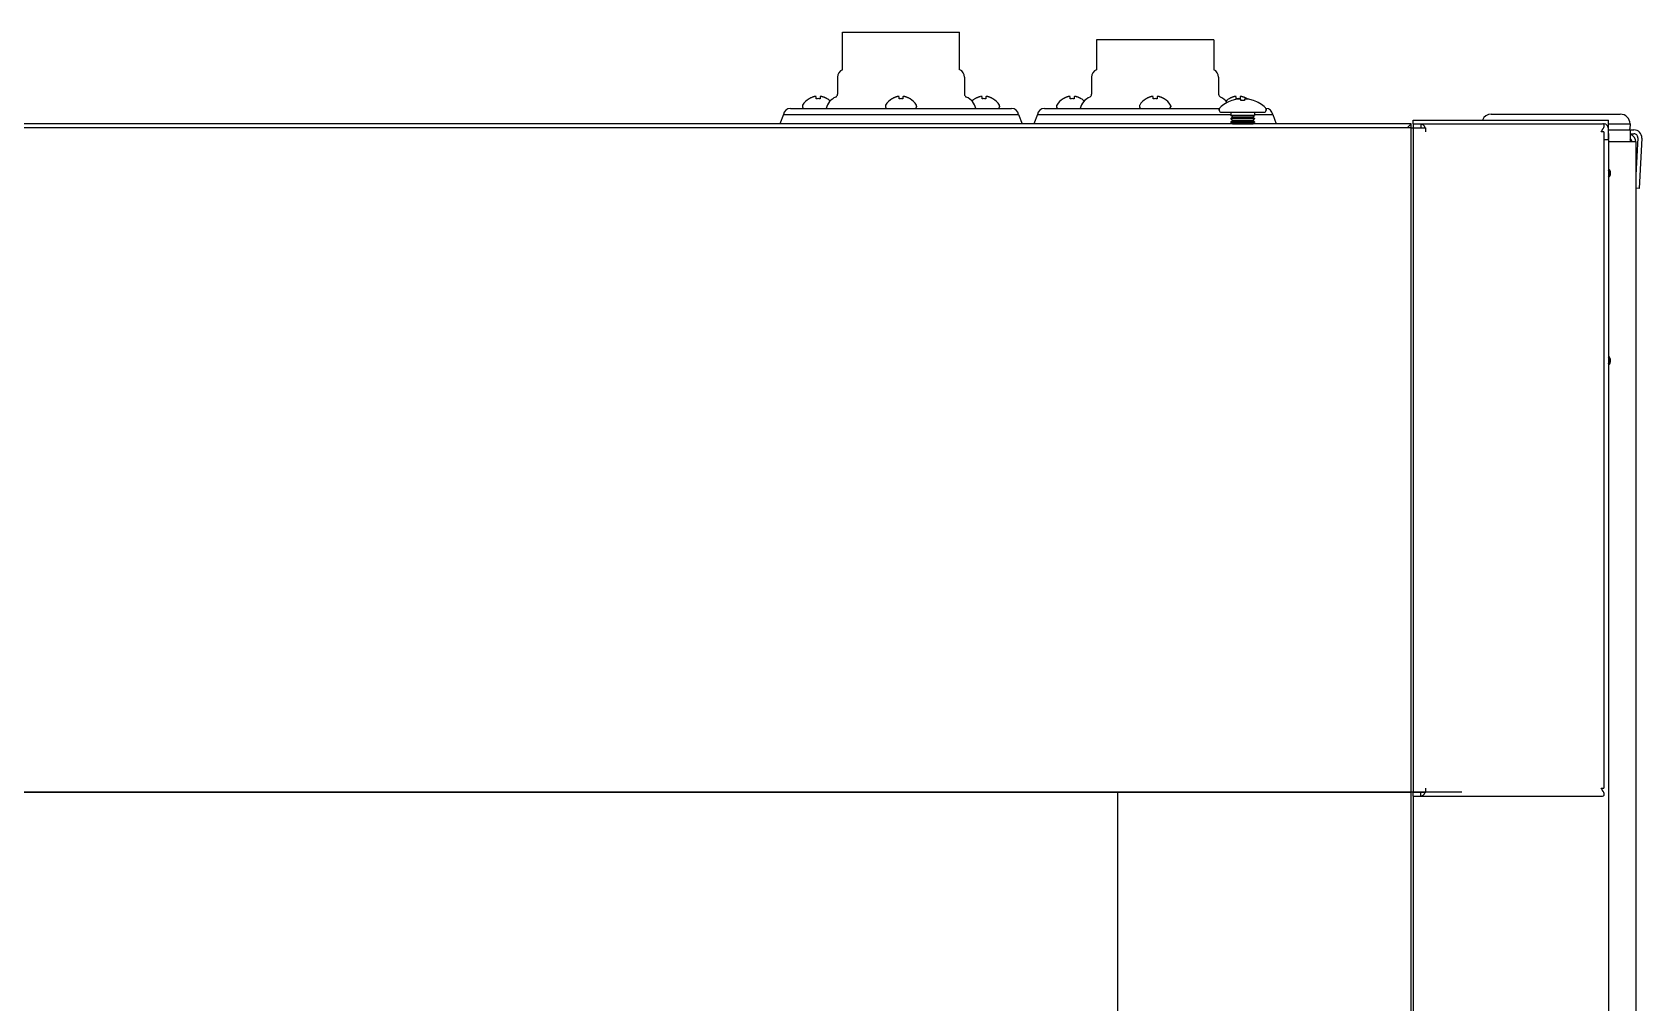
# Model space of a CAD drawing. Header units: millimetres. Extents: x 2355 to 9028, y 2010 to 7655.
# Drawn here: x 6340 to 6751.7, y 5467.2 to 5715.6 of the extents above; entities that cross this region are included whole.
import ezdxf

# ---------------------------------------------------------------- set-up
doc = ezdxf.new("R2010")
doc.units = ezdxf.units.MM
doc.header["$LTSCALE"] = 739.2
doc.layers.get('0').update_dxf_attribs({"linetype": 'CONTINUOUS'})
doc.layers.add('ASSI', color=7, linetype='CONTINUOUS')
doc.layers.add('GEOM', color=7, linetype='CONTINUOUS')

msp = doc.modelspace()

# ---------------------------------------------------------------- linework, layer by layer
at = {"color": 7, "linetype": 'Continuous'}
for p, q in [((6547.22, 5705.99), (6547.22, 5715.62)), ((6547.22, 5715.62), (6577.22, 5715.62)), ((6577.22, 5705.99), (6577.22, 5715.62)), ((6540.43, 5699.12), (6540.41, 5699.12)), ((6540.5, 5698.56), (6540.5, 5699.11)), ((6541.57, 5699.12), (6541.5, 5699.11)), ((6541.5, 5699.11), (6541.5, 5698.56)), ((6561.65, 5699.12), (6561.63, 5699.12)), ((6561.72, 5698.56), (6561.72, 5699.11)), ((6562.79, 5699.12), (6562.72, 5699.11)), ((6562.72, 5699.11), (6562.72, 5698.56)), ((6582.87, 5699.12), (6582.85, 5699.12)), ((6582.94, 5698.56), (6582.94, 5699.11)), ((6584.01, 5699.12), (6583.94, 5699.11)), ((6583.94, 5699.11), (6583.94, 5698.56)), ((6605.43, 5699.12), (6605.41, 5699.12)), ((6605.5, 5698.56), (6605.5, 5699.11)), ((6606.57, 5699.12), (6606.5, 5699.11)), ((6606.5, 5699.11), (6606.5, 5698.56)), ((6626.65, 5699.12), (6626.63, 5699.12)), ((6626.72, 5698.56), (6626.72, 5699.11)), ((6627.79, 5699.12), (6627.72, 5699.11)), ((6627.72, 5699.11), (6627.72, 5698.56)), ((6647.87, 5699.12), (6647.85, 5699.12)), ((6647.94, 5698.56), (6647.94, 5699.11)), ((6649.01, 5699.12), (6648.94, 5699.11)), ((6648.94, 5699.11), (6648.94, 5698.56)), ((6538.7, 5698.56), (6538.7, 5698.6)), ((6543.3, 5698.6), (6543.3, 5698.56)), ((6559.92, 5698.56), (6559.92, 5698.6)), ((6564.52, 5698.6), (6564.52, 5698.56)), ((6581.14, 5698.56), (6581.14, 5698.6)), ((6585.74, 5698.6), (6585.74, 5698.56)), ((6603.7, 5698.56), (6603.7, 5698.6)), ((6608.3, 5698.6), (6608.3, 5698.56)), ((6624.92, 5698.56), (6624.92, 5698.6)), ((6629.52, 5698.6), (6629.52, 5698.56)), ((6643.62, 5695.62), (6643.62, 5695.91)), ((6644.12, 5695.12), (6655.12, 5695.12)), ((6646.14, 5698.56), (6646.14, 5698.6)), ((6646.87, 5698.14), (6646.87, 5698.16)), ((6649.12, 5698.14), (6649.12, 5698.46)), ((6650.12, 5698.46), (6650.12, 5698.14)), ((6650.74, 5698.6), (6650.74, 5698.56)), ((6652.37, 5698.16), (6652.37, 5698.14)), ((6655.62, 5695.62), (6655.62, 5695.91)), ((6652.62, 5694.33), (6646.62, 5694.33)), ((6647.02, 5693.93), (6646.62, 5694.33)), ((6646.62, 5693.53), (6647.02, 5693.93)), ((6652.62, 5693.53), (6646.62, 5693.53)), ((6647.02, 5693.93), (6652.22, 5693.93)), ((6652.22, 5693.93), (6652.62, 5694.33)), ((6652.62, 5693.53), (6652.22, 5693.93)), ((6742.12, 5692.12), (6741.92, 5692.12)), ((6743.22, 5692.12), (6748.72, 5692.12)), ((6748.72, 5692.12), (6748.7, 5690.86)), ((6748.72, 5692.16), (6748.72, 5692.12)), ((6742.04, 5688.12), (6743.22, 5688.12)), ((6743.22, 5688.12), (6743.22, 4053.12)), ((6617.72, 4335.12), (6617.72, 5521.12)), ((6693.22, 5520.12), (6693.22, 4053.12))]:
    msp.add_line(p, q, dxfattribs=at)
at = {"linetype": 'Continuous'}
for q in [(6743.22, 5687.52), (6750.22, 4025.22)]:
    msp.add_line((6750.22, 5687.52), q, dxfattribs=at)
at = {"color": 2}
msp.add_line((6705.72, 5521.12), (5920.22, 5521.12), dxfattribs=at)
at = {"color": 7, "linetype": 'Continuous'}
for centre, radius, start, end in [((6541.19, 5694.51), 4.75, 118.9687, 121.5341), ((6541.19, 5694.51), 4.75, 118.0074, 118.9684), ((6541.19, 5694.52), 4.75, 116.6813, 118.0074), ((6541.19, 5694.52), 4.74, 115.5402, 116.6812), ((6541.18, 5694.52), 4.74, 114.5722, 115.5402), ((6541.18, 5694.53), 4.73, 113.3175, 114.5722), ((6541.18, 5694.53), 4.73, 112.5474, 113.3174), ((6541.18, 5694.54), 4.72, 111.0025, 112.5476), ((6541.17, 5694.55), 4.72, 110.5181, 111.0023), ((6541.17, 5694.56), 4.7, 108.4656, 110.5187), ((6541.16, 5694.57), 4.68, 107.3773, 108.465), ((6541.16, 5694.59), 4.67, 106.3949, 107.3772), ((6541.15, 5694.62), 4.64, 104.3176, 106.3964), ((6540.26, 5697.12), 2.01, 95.1401, 97.2744), ((6540.26, 5697.15), 1.98, 94.2856, 95.1372), ((6540.26, 5697.16), 1.97, 93.0233, 94.286), ((6540.25, 5697.17), 1.96, 91.9964, 93.0228), ((6540.25, 5697.18), 1.95, 90.9261, 91.9964), ((6540.25, 5697.18), 1.95, 88.8459, 90.9258), ((6540.25, 5697.17), 1.96, 87.6233, 88.8455), ((6540.25, 5697.17), 1.96, 86.7841, 87.6235), ((6540.25, 5697.16), 1.97, 85.3984, 86.7833), ((6540.25, 5697.12), 2.01, 82.7259, 84.7415), ((6541.76, 5697.14), 1.98, 94.6009, 95.2558), ((6541.76, 5697.16), 1.97, 93.2166, 94.6016), ((6541.75, 5697.17), 1.96, 92.3765, 93.2159), ((6541.75, 5697.17), 1.95, 91.1544, 92.3767), ((6541.75, 5697.18), 1.95, 89.0741, 91.1541), ((6541.75, 5697.18), 1.95, 88.0037, 89.0738), ((6541.75, 5697.17), 1.96, 86.9771, 88.0037), ((6541.75, 5697.16), 1.97, 85.714, 86.9767), ((6541.75, 5697.15), 1.98, 84.8627, 85.7144), ((6541.75, 5697.12), 2.01, 82.7256, 84.8598), ((6540.86, 5694.62), 4.64, 73.6036, 75.6824), ((6540.85, 5694.59), 4.67, 72.6228, 73.6051), ((6540.84, 5694.57), 4.68, 71.535, 72.6227), ((6540.84, 5694.56), 4.7, 69.4813, 71.5344), ((6540.83, 5694.55), 4.72, 68.9977, 69.4819), ((6540.83, 5694.54), 4.72, 67.4524, 68.9975), ((6540.83, 5694.53), 4.73, 66.6826, 67.4526), ((6540.83, 5694.53), 4.73, 65.4278, 66.6825), ((6540.82, 5694.52), 4.74, 64.4598, 65.4278), ((6540.82, 5694.52), 4.74, 63.3188, 64.4598), ((6540.82, 5694.52), 4.75, 61.9926, 63.3187), ((6540.82, 5694.51), 4.75, 61.0316, 61.9926), ((6540.82, 5694.51), 4.75, 58.4659, 61.0313), ((6562.41, 5694.51), 4.75, 118.9687, 121.5341), ((6562.41, 5694.51), 4.75, 118.0074, 118.9684), ((6562.41, 5694.52), 4.75, 116.6813, 118.0074), ((6562.4, 5694.52), 4.74, 115.5402, 116.6812), ((6562.4, 5694.52), 4.74, 114.5722, 115.5402), ((6562.4, 5694.53), 4.73, 113.3175, 114.5722), ((6562.4, 5694.53), 4.73, 112.5474, 113.3174), ((6562.39, 5694.54), 4.72, 111.0025, 112.5476), ((6562.39, 5694.55), 4.72, 110.5181, 111.0023), ((6562.39, 5694.56), 4.7, 108.4656, 110.5187), ((6562.38, 5694.57), 4.68, 107.3773, 108.465), ((6562.38, 5694.59), 4.67, 106.3949, 107.3772), ((6562.37, 5694.62), 4.64, 104.3176, 106.3964), ((6561.48, 5697.12), 2.01, 95.1401, 97.2744), ((6561.47, 5697.15), 1.98, 94.2856, 95.1372), ((6561.47, 5697.16), 1.97, 93.0233, 94.286), ((6561.47, 5697.17), 1.96, 91.9964, 93.0228), ((6561.47, 5697.18), 1.95, 90.9261, 91.9964), ((6561.47, 5697.18), 1.95, 88.8459, 90.9258), ((6561.47, 5697.17), 1.96, 87.6233, 88.8455), ((6561.47, 5697.17), 1.96, 86.7841, 87.6235), ((6561.47, 5697.16), 1.97, 85.3984, 86.7833), ((6561.47, 5697.12), 2.01, 82.7259, 84.7415), ((6562.97, 5697.14), 1.98, 94.6009, 95.2558), ((6562.97, 5697.16), 1.97, 93.2166, 94.6016), ((6562.97, 5697.17), 1.96, 92.3765, 93.2159), ((6562.97, 5697.17), 1.95, 91.1544, 92.3767), ((6562.97, 5697.18), 1.95, 89.0741, 91.1541), ((6562.97, 5697.18), 1.95, 88.0037, 89.0738), ((6562.97, 5697.17), 1.96, 86.9771, 88.0037), ((6562.97, 5697.16), 1.97, 85.714, 86.9767), ((6562.97, 5697.15), 1.98, 84.8627, 85.7144), ((6562.97, 5697.12), 2.01, 82.7256, 84.8598), ((6562.08, 5694.62), 4.64, 73.6036, 75.6824), ((6562.07, 5694.59), 4.67, 72.6228, 73.6051), ((6562.06, 5694.57), 4.68, 71.535, 72.6227), ((6562.06, 5694.56), 4.7, 69.4813, 71.5344), ((6562.05, 5694.55), 4.72, 68.9977, 69.4819), ((6562.05, 5694.54), 4.72, 67.4524, 68.9975), ((6562.05, 5694.53), 4.73, 66.6826, 67.4526), ((6562.04, 5694.53), 4.73, 65.4278, 66.6825), ((6562.04, 5694.52), 4.74, 64.4598, 65.4278), ((6562.04, 5694.52), 4.74, 63.3188, 64.4598), ((6562.04, 5694.52), 4.75, 61.9926, 63.3187), ((6562.04, 5694.51), 4.75, 61.0316, 61.9926), ((6562.04, 5694.51), 4.75, 58.4659, 61.0313), ((6583.63, 5694.51), 4.75, 118.9687, 121.5341), ((6583.62, 5694.51), 4.75, 118.0074, 118.9684), ((6583.62, 5694.52), 4.75, 116.6813, 118.0074), ((6583.62, 5694.52), 4.74, 115.5402, 116.6812), ((6583.62, 5694.52), 4.74, 114.5722, 115.5402), ((6583.62, 5694.53), 4.73, 113.3175, 114.5722), ((6583.62, 5694.53), 4.73, 112.5474, 113.3174), ((6583.61, 5694.54), 4.72, 111.0025, 112.5476), ((6583.61, 5694.55), 4.72, 110.5181, 111.0023), ((6583.61, 5694.56), 4.7, 108.4656, 110.5187), ((6583.6, 5694.57), 4.68, 107.3773, 108.465), ((6583.6, 5694.59), 4.67, 106.3949, 107.3772), ((6583.59, 5694.62), 4.64, 104.3176, 106.3964), ((6582.69, 5697.12), 2.01, 95.1401, 97.2744), ((6582.69, 5697.15), 1.98, 94.2856, 95.1372), ((6582.69, 5697.16), 1.97, 93.0233, 94.286), ((6582.69, 5697.17), 1.96, 91.9964, 93.0228), ((6582.69, 5697.18), 1.95, 90.9261, 91.9964), ((6582.69, 5697.18), 1.95, 88.8459, 90.9258), ((6582.69, 5697.17), 1.96, 87.6233, 88.8455), ((6582.69, 5697.17), 1.96, 86.7841, 87.6235), ((6582.69, 5697.16), 1.97, 85.3984, 86.7833), ((6582.69, 5697.12), 2.01, 82.7259, 84.7415), ((6584.19, 5697.14), 1.98, 94.6009, 95.2558), ((6584.19, 5697.16), 1.97, 93.2166, 94.6016), ((6584.19, 5697.17), 1.96, 92.3765, 93.2159), ((6584.19, 5697.17), 1.95, 91.1544, 92.3767), ((6584.19, 5697.18), 1.95, 89.0741, 91.1541), ((6584.19, 5697.18), 1.95, 88.0037, 89.0738), ((6584.19, 5697.17), 1.96, 86.9771, 88.0037), ((6584.19, 5697.16), 1.97, 85.714, 86.9767), ((6584.19, 5697.15), 1.98, 84.8627, 85.7144), ((6584.19, 5697.12), 2.01, 82.7256, 84.8598), ((6583.29, 5694.62), 4.64, 73.6036, 75.6824), ((6583.28, 5694.59), 4.67, 72.6228, 73.6051), ((6583.28, 5694.57), 4.68, 71.535, 72.6227), ((6583.27, 5694.56), 4.7, 69.4813, 71.5344), ((6583.27, 5694.55), 4.72, 68.9977, 69.4819), ((6583.27, 5694.54), 4.72, 67.4524, 68.9975), ((6583.26, 5694.53), 4.73, 66.6826, 67.4526), ((6583.26, 5694.53), 4.73, 65.4278, 66.6825), ((6583.26, 5694.52), 4.74, 64.4598, 65.4278), ((6583.26, 5694.52), 4.74, 63.3188, 64.4598), ((6583.26, 5694.52), 4.75, 61.9926, 63.3187), ((6583.26, 5694.51), 4.75, 61.0316, 61.9926), ((6583.25, 5694.51), 4.75, 58.4659, 61.0313), ((6606.19, 5694.51), 4.75, 118.9687, 121.5341), ((6606.19, 5694.51), 4.75, 118.0074, 118.9684), ((6606.19, 5694.52), 4.75, 116.6813, 118.0074), ((6606.19, 5694.52), 4.74, 115.5402, 116.6812), ((6606.18, 5694.52), 4.74, 114.5722, 115.5402), ((6606.18, 5694.53), 4.73, 113.3175, 114.5722), ((6606.18, 5694.53), 4.73, 112.5474, 113.3174), ((6606.18, 5694.54), 4.72, 111.0025, 112.5476), ((6606.17, 5694.55), 4.72, 110.5181, 111.0023), ((6606.17, 5694.56), 4.7, 108.4656, 110.5187), ((6606.16, 5694.57), 4.68, 107.3773, 108.465), ((6606.16, 5694.59), 4.67, 106.3949, 107.3772), ((6606.15, 5694.62), 4.64, 104.3176, 106.3964), ((6605.26, 5697.12), 2.01, 95.1401, 97.2744), ((6605.26, 5697.15), 1.98, 94.2856, 95.1372), ((6605.26, 5697.16), 1.97, 93.0233, 94.286), ((6605.25, 5697.17), 1.96, 91.9964, 93.0228), ((6605.25, 5697.18), 1.95, 90.9261, 91.9964), ((6605.25, 5697.18), 1.95, 88.8459, 90.9258), ((6605.25, 5697.17), 1.96, 87.6233, 88.8455), ((6605.25, 5697.17), 1.96, 86.7841, 87.6235), ((6605.25, 5697.16), 1.97, 85.3984, 86.7833), ((6605.25, 5697.12), 2.01, 82.7259, 84.7415), ((6606.76, 5697.14), 1.98, 94.6009, 95.2558), ((6606.76, 5697.16), 1.97, 93.2166, 94.6016), ((6606.75, 5697.17), 1.96, 92.3765, 93.2159), ((6606.75, 5697.17), 1.95, 91.1544, 92.3767), ((6606.75, 5697.18), 1.95, 89.0741, 91.1541), ((6606.75, 5697.18), 1.95, 88.0037, 89.0738), ((6606.75, 5697.17), 1.96, 86.9771, 88.0037), ((6606.75, 5697.16), 1.97, 85.714, 86.9767), ((6606.75, 5697.15), 1.98, 84.8627, 85.7144), ((6606.75, 5697.12), 2.01, 82.7256, 84.8598), ((6605.86, 5694.62), 4.64, 73.6036, 75.6824), ((6605.85, 5694.59), 4.67, 72.6228, 73.6051), ((6605.84, 5694.57), 4.68, 71.535, 72.6227), ((6605.84, 5694.56), 4.7, 69.4813, 71.5344), ((6605.83, 5694.55), 4.72, 68.9977, 69.4819), ((6605.83, 5694.54), 4.72, 67.4524, 68.9975), ((6605.83, 5694.53), 4.73, 66.6826, 67.4526), ((6605.83, 5694.53), 4.73, 65.4278, 66.6825), ((6605.82, 5694.52), 4.74, 64.4598, 65.4278), ((6605.82, 5694.52), 4.74, 63.3188, 64.4598), ((6605.82, 5694.52), 4.75, 61.9926, 63.3187), ((6605.82, 5694.51), 4.75, 61.0316, 61.9926), ((6605.82, 5694.51), 4.75, 58.4659, 61.0313), ((6627.41, 5694.51), 4.75, 118.9687, 121.5341), ((6627.41, 5694.51), 4.75, 118.0074, 118.9684), ((6627.41, 5694.52), 4.75, 116.6813, 118.0074), ((6627.4, 5694.52), 4.74, 115.5402, 116.6812), ((6627.4, 5694.52), 4.74, 114.5722, 115.5402), ((6627.4, 5694.53), 4.73, 113.3175, 114.5722), ((6627.4, 5694.53), 4.73, 112.5474, 113.3174), ((6627.39, 5694.54), 4.72, 111.0025, 112.5476), ((6627.39, 5694.55), 4.72, 110.5181, 111.0023), ((6627.39, 5694.56), 4.7, 108.4656, 110.5187), ((6627.38, 5694.57), 4.68, 107.3773, 108.465), ((6627.38, 5694.59), 4.67, 106.3949, 107.3772), ((6627.37, 5694.62), 4.64, 104.3176, 106.3964), ((6626.48, 5697.12), 2.01, 95.1401, 97.2744), ((6626.47, 5697.15), 1.98, 94.2856, 95.1372), ((6626.47, 5697.16), 1.97, 93.0233, 94.286), ((6626.47, 5697.17), 1.96, 91.9964, 93.0228), ((6626.47, 5697.18), 1.95, 90.9261, 91.9964), ((6626.47, 5697.18), 1.95, 88.8459, 90.9258), ((6626.47, 5697.17), 1.96, 87.6233, 88.8455), ((6626.47, 5697.17), 1.96, 86.7841, 87.6235), ((6626.47, 5697.16), 1.97, 85.3984, 86.7833), ((6626.47, 5697.12), 2.01, 82.7259, 84.7415), ((6627.97, 5697.14), 1.98, 94.6009, 95.2558), ((6627.97, 5697.16), 1.97, 93.2166, 94.6016), ((6627.97, 5697.17), 1.96, 92.3765, 93.2159), ((6627.97, 5697.17), 1.95, 91.1544, 92.3767), ((6627.97, 5697.18), 1.95, 89.0741, 91.1541), ((6627.97, 5697.18), 1.95, 88.0037, 89.0738), ((6627.97, 5697.17), 1.96, 86.9771, 88.0037), ((6627.97, 5697.16), 1.97, 85.714, 86.9767), ((6627.97, 5697.15), 1.98, 84.8627, 85.7144), ((6627.97, 5697.12), 2.01, 82.7256, 84.8598), ((6627.08, 5694.62), 4.64, 73.6036, 75.6824), ((6627.07, 5694.59), 4.67, 72.6228, 73.6051), ((6627.06, 5694.57), 4.68, 71.535, 72.6227), ((6627.06, 5694.56), 4.7, 69.4813, 71.5344), ((6627.05, 5694.55), 4.72, 68.9977, 69.4819), ((6627.05, 5694.54), 4.72, 67.4524, 68.9975), ((6627.05, 5694.53), 4.73, 66.6826, 67.4526), ((6627.04, 5694.53), 4.73, 65.4278, 66.6825), ((6627.04, 5694.52), 4.74, 64.4598, 65.4278), ((6627.04, 5694.52), 4.74, 63.3188, 64.4598), ((6627.04, 5694.52), 4.75, 61.9926, 63.3187), ((6627.04, 5694.51), 4.75, 61.0316, 61.9926), ((6627.04, 5694.51), 4.75, 58.4659, 61.0313), ((6648.63, 5694.51), 4.75, 118.9687, 121.5341), ((6648.62, 5694.51), 4.75, 118.0074, 118.9684), ((6648.62, 5694.52), 4.75, 116.6813, 118.0074), ((6648.62, 5694.52), 4.74, 115.5402, 116.6812), ((6648.62, 5694.52), 4.74, 114.5722, 115.5402), ((6648.62, 5694.53), 4.73, 113.3175, 114.5722), ((6648.62, 5694.53), 4.73, 112.5474, 113.3174), ((6648.61, 5694.54), 4.72, 111.0025, 112.5476), ((6648.61, 5694.55), 4.72, 110.5181, 111.0023), ((6648.61, 5694.56), 4.7, 108.4656, 110.5187), ((6648.6, 5694.57), 4.68, 107.3773, 108.465), ((6648.6, 5694.59), 4.67, 106.3949, 107.3772), ((6648.59, 5694.62), 4.64, 104.3176, 106.3964), ((6647.69, 5697.12), 2.01, 95.1401, 97.2744), ((6647.69, 5697.15), 1.98, 94.2856, 95.1372), ((6647.69, 5697.16), 1.97, 93.0233, 94.286), ((6647.69, 5697.17), 1.96, 91.9964, 93.0228), ((6647.69, 5697.18), 1.95, 90.9261, 91.9964), ((6647.69, 5697.18), 1.95, 88.8459, 90.9258), ((6647.69, 5697.17), 1.96, 87.6233, 88.8455), ((6647.69, 5697.17), 1.96, 86.7841, 87.6235), ((6647.69, 5697.16), 1.97, 85.3984, 86.7833), ((6647.69, 5697.12), 2.01, 82.7259, 84.7415), ((6649.19, 5697.14), 1.98, 94.6009, 95.2558), ((6649.19, 5697.16), 1.97, 93.2166, 94.6016), ((6649.19, 5697.17), 1.96, 92.3765, 93.2159), ((6649.19, 5697.17), 1.95, 91.1544, 92.3767), ((6649.19, 5697.18), 1.95, 89.0741, 91.1541), ((6649.19, 5697.18), 1.95, 88.0037, 89.0738), ((6649.19, 5697.17), 1.96, 86.9771, 88.0037), ((6649.19, 5697.16), 1.97, 85.714, 86.9767), ((6649.19, 5697.15), 1.98, 84.8627, 85.7144), ((6649.19, 5697.12), 2.01, 82.7256, 84.8598), ((6648.29, 5694.62), 4.64, 73.6036, 75.6824), ((6648.28, 5694.59), 4.67, 72.6228, 73.6051), ((6648.28, 5694.57), 4.68, 71.535, 72.6227), ((6648.27, 5694.56), 4.7, 69.4813, 71.5344), ((6648.27, 5694.55), 4.72, 68.9977, 69.4819), ((6648.27, 5694.54), 4.72, 67.4524, 68.9975), ((6648.26, 5694.53), 4.73, 66.6826, 67.4526), ((6648.26, 5694.53), 4.73, 65.4278, 66.6825), ((6648.26, 5694.52), 4.74, 64.4598, 65.4278), ((6648.26, 5694.52), 4.74, 63.3188, 64.4598), ((6648.26, 5694.52), 4.75, 61.9926, 63.3187), ((6648.26, 5694.51), 4.75, 61.0316, 61.9926), ((6648.25, 5694.51), 4.75, 58.4659, 61.0313), ((6541, 5694.81), 3.79, 82.4013, 97.5987), ((6562.22, 5694.81), 3.79, 90.0089, 97.5987), ((6562.22, 5694.81), 3.79, 82.4013, 89.9911), ((6583.44, 5694.81), 3.79, 82.4013, 97.5987), ((6606, 5694.81), 3.79, 82.4013, 97.5987), ((6627.22, 5694.81), 3.79, 82.4013, 97.5987), ((6644.12, 5695.91), 0.5, 133.7747, 180), ((6644.12, 5695.62), 0.5, 180, 270), ((6649.62, 5690.17), 8.44, 100.6622, 109.0271), ((6648.44, 5694.81), 3.79, 82.4013, 97.5987), ((6648.59, 5694.29), 4.2, 95.518, 97.2922), ((6648.59, 5694.31), 4.18, 84.7485, 95.5058), ((6648.59, 5694.29), 4.2, 82.7077, 84.735), ((6649.62, 5690.17), 7.99, 86.4122, 93.5878), ((6650.65, 5694.29), 4.2, 95.2649, 97.2923), ((6650.65, 5694.31), 4.18, 84.4942, 95.2513), ((6650.65, 5694.29), 4.2, 82.7078, 84.482), ((6649.62, 5690.17), 8.44, 70.9729, 79.3378), ((6649.62, 5690.17), 8.45, 46.2253, 71.0075), ((6655.12, 5695.62), 0.5, 270, 360), ((6655.12, 5695.91), 0.5, 0, 46.2253), ((6742.12, 5691.12), 1, 2, 90), ((6748.45, 5690.87), 0.25, 270, 359), ((6748.22, 5687.52), 1, 0, 59.929)]:
    msp.add_arc(centre, radius, start, end, dxfattribs=at)
at = {"linetype": 'Continuous'}
for centre, radius, start, end in [((6748.22, 5687.52), 2, 0, 75.5054), ((6742.22, 5679.52), 1.5, 311.8646, 48.1354), ((6742.22, 5631.52), 1.5, 311.8646, 48.1354)]:
    msp.add_arc(centre, radius, start, end, dxfattribs=at)
at = {"layer": 'ASSI', "linetype": 'Continuous'}
for p, q in [((6532.14, 5694.54), (6531.21, 5692.12)), ((6532.14, 5694.54), (6592.31, 5694.54)), ((6533.92, 5696.12), (6590.52, 5696.12)), ((6592.31, 5694.54), (6593.23, 5692.12)), ((6597.14, 5694.54), (6596.21, 5692.12)), ((6597.14, 5694.54), (6646.62, 5694.54)), ((6598.92, 5696.12), (6643.67, 5696.12)), ((6652.62, 5694.54), (6657.31, 5694.54)), ((6657.31, 5694.54), (6658.23, 5692.12))]:
    msp.add_line(p, q, dxfattribs=at)
at = {"layer": 'ASSI', "color": 7, "linetype": 'Continuous'}
for p, q in [((6537, 5696.72), (6537, 5696.52)), ((6558.22, 5696.72), (6558.22, 5696.52)), ((6566.22, 5696.72), (6566.22, 5696.52)), ((6587.44, 5696.72), (6587.44, 5696.52)), ((6602, 5696.72), (6602, 5696.52)), ((6623.22, 5696.72), (6623.22, 5696.52)), ((6631.22, 5696.72), (6631.22, 5696.52)), ((6643.62, 5695.91), (6643.62, 5695.62)), ((6646.62, 5695.12), (6646.62, 5694.33)), ((6652.62, 5695.12), (6652.62, 5694.33)), ((6655.62, 5695.91), (6655.62, 5695.62)), ((6646.62, 5693.53), (6646.62, 5693.43)), ((6646.62, 5692.63), (6646.62, 5692.53)), ((6652.62, 5693.53), (6652.62, 5693.43)), ((6652.62, 5692.63), (6652.62, 5692.53))]:
    msp.add_line(p, q, dxfattribs=at)
for centre, radius, start, end in [((6548.02, 5704.12), 2.05, 113.1738, 180), ((6576.42, 5704.12), 2.05, 0, 66.8262), ((6613.02, 5704.12), 2.05, 113.1738, 180), ((6641.42, 5704.12), 2.05, 0, 66.8262), ((6547.22, 5695.12), 4.25, 113.9501, 166.3373), ((6577.22, 5695.12), 4.25, 13.6627, 66.0499), ((6612.22, 5695.12), 4.25, 113.9501, 166.3373), ((6642.22, 5695.12), 4.25, 35.6905, 66.0499), ((6537.4, 5696.72), 0.4, 149.6988, 180), ((6537.4, 5696.52), 0.4, 180, 270), ((6541.2, 5694.5), 4.8, 121.4579, 149.6988), ((6540.81, 5694.5), 4.8, 46.6003, 58.5421), ((6558.62, 5696.72), 0.4, 149.6988, 180), ((6558.62, 5696.52), 0.4, 180, 270), ((6562.42, 5694.5), 4.8, 121.4579, 149.6988), ((6562.02, 5694.5), 4.8, 30.3012, 58.5421), ((6565.82, 5696.52), 0.4, 270, 360), ((6565.82, 5696.72), 0.4, 0, 30.3012), ((6583.64, 5694.5), 4.8, 121.4579, 133.366), ((6583.24, 5694.5), 4.8, 30.3012, 58.5421), ((6587.04, 5696.52), 0.4, 270, 360), ((6587.04, 5696.72), 0.4, 0, 30.3012), ((6602.4, 5696.72), 0.4, 149.6988, 180), ((6602.4, 5696.52), 0.4, 180, 270), ((6606.2, 5694.5), 4.8, 121.4579, 149.6988), ((6605.81, 5694.5), 4.8, 46.6003, 58.5421), ((6623.62, 5696.72), 0.4, 149.6988, 180), ((6623.62, 5696.52), 0.4, 180, 270), ((6627.42, 5694.5), 4.8, 121.4579, 149.6988), ((6627.02, 5694.5), 4.8, 30.3012, 58.5421), ((6630.82, 5696.52), 0.4, 270, 360), ((6630.82, 5696.72), 0.4, 0, 30.3012), ((6649.62, 5690.17), 8.45, 108.9925, 133.7747), ((6648.64, 5694.5), 4.8, 121.4579, 133.366), ((6648.24, 5694.5), 4.8, 56.2414, 58.5421), ((6649.62, 5690.17), 8.45, 46.2253, 71.0075)]:
    msp.add_arc(centre, radius, start, end, dxfattribs=at)
at = {"layer": 'ASSI', "linetype": 'Continuous'}
for centre, radius, start, end in [((6533.92, 5694.32), 1.8, 90, 173.0057), ((6590.52, 5694.32), 1.8, 6.9943, 90), ((6598.92, 5694.32), 1.8, 90, 173.0057), ((6655.52, 5694.32), 1.8, 6.9943, 88.3035), ((6742.22, 5679.52), 1.25, 323.2597, 36.7403), ((6742.22, 5631.52), 1.25, 323.2597, 36.7403)]:
    msp.add_arc(centre, radius, start, end, dxfattribs=at)
at = {"layer": 'GEOM', "color": 7, "linetype": 'Continuous'}
for p, q in [((6612.22, 5713.62), (6612.22, 5705.99)), ((6642.22, 5713.62), (6612.22, 5713.62)), ((6642.22, 5713.62), (6642.22, 5705.99)), ((6545.97, 5704.12), (6545.97, 5699.73)), ((6578.47, 5704.12), (6578.47, 5699.73)), ((6610.97, 5704.12), (6610.97, 5699.73)), ((6643.47, 5704.12), (6643.47, 5699.73)), ((6713.22, 5694.62), (6746.22, 5694.62)), ((6692.72, 5692.12), (5935.72, 5692.12)), ((6692.72, 5691.12), (5935.72, 5691.12)), ((6652.62, 5693.43), (6646.62, 5693.43)), ((6647.02, 5693.03), (6646.62, 5693.43)), ((6646.62, 5692.63), (6647.02, 5693.03)), ((6652.62, 5692.63), (6646.62, 5692.63)), ((6652.62, 5692.53), (6646.62, 5692.53)), ((6647.02, 5692.13), (6646.62, 5692.53)), ((6647.01, 5692.12), (6647.02, 5692.13)), ((6647.02, 5693.03), (6652.22, 5693.03)), ((6647.02, 5692.13), (6652.22, 5692.13)), ((6652.22, 5693.03), (6652.62, 5693.43)), ((6652.62, 5692.63), (6652.22, 5693.03)), ((6652.22, 5692.13), (6652.62, 5692.53)), ((6652.23, 5692.12), (6652.22, 5692.13)), ((6691.88, 5691.27), (6691.77, 5691.17)), ((6692.72, 5692.12), (6691.88, 5691.27)), ((6692.72, 4226.12), (6692.72, 5692.12)), ((6693.24, 5692.12), (6693.24, 5691.12)), ((6695.22, 5692.12), (6695.22, 5691.12)), ((6743.12, 5691.15), (6743.21, 5688.32)), ((6748.72, 5692.16), (6748.72, 5692.12)), ((6748.72, 5689.62), (6749.72, 5689.62)), ((6750.72, 5688.56), (6750.22, 5679.05)), ((6751.04, 5675.62), (6750.22, 5675.66)), ((5935.72, 5521.12), (6692.72, 5521.12)), ((6693.24, 5520.12), (6693.24, 5521.12)), ((6695.22, 5520.12), (6695.22, 5521.12))]:
    msp.add_line(p, q, dxfattribs=at)
at = {"layer": 'GEOM', "linetype": 'Continuous'}
for p, q in [((6532.14, 5694.54), (6531.21, 5692.12)), ((6592.31, 5694.54), (6593.23, 5692.12)), ((6597.14, 5694.54), (6596.21, 5692.12)), ((6657.31, 5694.54), (6658.23, 5692.12)), ((6692.72, 5691.12), (6696.47, 5691.12)), ((6693.22, 5692.12), (6693.22, 5693.12)), ((6693.22, 5693.12), (6743.22, 5693.12)), ((6693.22, 5691.12), (6693.22, 5521.12)), ((6693.24, 5692.12), (6741.66, 5692.12)), ((6696.47, 5690.12), (6696.47, 5691.12)), ((6743.22, 5688.12), (6743.22, 5693.12)), ((6743.22, 5690.62), (6749.72, 5690.62)), ((6748.72, 5690.62), (6748.72, 5687.52)), ((6742.04, 5690.12), (6741.29, 5690.12)), ((6742.04, 5690.12), (6742.04, 5522.12)), ((6751.72, 5688.51), (6751.04, 5675.62)), ((6696.47, 5521.12), (6696.47, 5522.12)), ((6741.29, 5522.12), (6742.04, 5522.12)), ((6693.07, 5521.12), (6696.47, 5521.12)), ((6693.24, 5520.12), (6741.66, 5520.12))]:
    msp.add_line(p, q, dxfattribs=at)
at = {"layer": 'GEOM', "color": 7, "linetype": 'Continuous'}
for centre, radius, start, end in [((6547.22, 5695.12), 4.25, 113.9501, 166.3509), ((6545.17, 5699.73), 0.8, 293.9501, 360), ((6579.27, 5699.73), 0.8, 180, 246.0499), ((6612.22, 5695.12), 4.25, 113.9501, 166.3509), ((6610.17, 5699.73), 0.8, 293.9501, 360), ((6644.27, 5699.73), 0.8, 180, 246.0499), ((6713.22, 5692.12), 2.5, 90, 156.2148), ((6746.22, 5692.12), 2.5, 1, 90), ((6743.01, 5688.32), 0.2, 270.0004, 2), ((6748.22, 5687.42), 1, 5.9667, 61.8187), ((6749.72, 5688.62), 1, 357, 90)]:
    msp.add_arc(centre, radius, start, end, dxfattribs=at)
at = {"layer": 'GEOM', "linetype": 'Continuous'}
for centre, radius, start, end in [((6736.1, 5694.07), 6.53, 322.7131, 326.4971), ((6735.98, 5694.15), 6.67, 326.483, 327.7358), ((6735.68, 5694.34), 7.02, 327.7694, 331.6527), ((6735.31, 5694.54), 7.45, 331.6202, 331.9389), ((6734.82, 5694.8), 8, 331.9795, 335.1339), ((6749.72, 5688.62), 2, 357, 90), ((6736.1, 5518.16), 6.53, 33.5029, 37.2869), ((6735.98, 5518.08), 6.67, 32.2642, 33.517), ((6735.68, 5517.9), 7.02, 28.3473, 32.2306), ((6735.31, 5517.69), 7.45, 28.0611, 28.3798), ((6734.82, 5517.44), 8, 24.8661, 28.0205)]:
    msp.add_arc(centre, radius, start, end, dxfattribs=at)
for points, knots in [([(6695.22, 5692.12), (6695.48, 5692.12), (6695.84, 5691.91), (6696.05, 5691.62), (6696.11, 5691.53)], [0, 0, 0, 0, 0.712046, 1, 1, 1, 1]), ([(6742.08, 5691.43), (6742.15, 5691.58), (6742.15, 5691.96), (6741.81, 5692.12), (6741.66, 5692.12)], [0, 0, 0, 0, 0.516066, 1, 1, 1, 1]), ([(6695.22, 5520.12), (6695.48, 5520.12), (6695.84, 5520.32), (6696.05, 5520.61), (6696.11, 5520.7)], [0, 0, 0, 0, 0.712046, 1, 1, 1, 1]), ([(6741.66, 5520.12), (6741.81, 5520.12), (6742.15, 5520.27), (6742.15, 5520.66), (6742.08, 5520.8)], [0, 0, 0, 0, 0.483934, 1, 1, 1, 1])]:
    msp.add_open_spline(points, degree=3, knots=knots, dxfattribs=at)
for points in [[(6696.31, 5691.12), (6696.25, 5691.26), (6696.19, 5691.4), (6696.11, 5691.53)], [(6696.11, 5520.7), (6696.19, 5520.83), (6696.25, 5520.97), (6696.31, 5521.12)]]:
    msp.add_open_spline(points, degree=3, dxfattribs=at)

doc.saveas('drawing.dxf')
